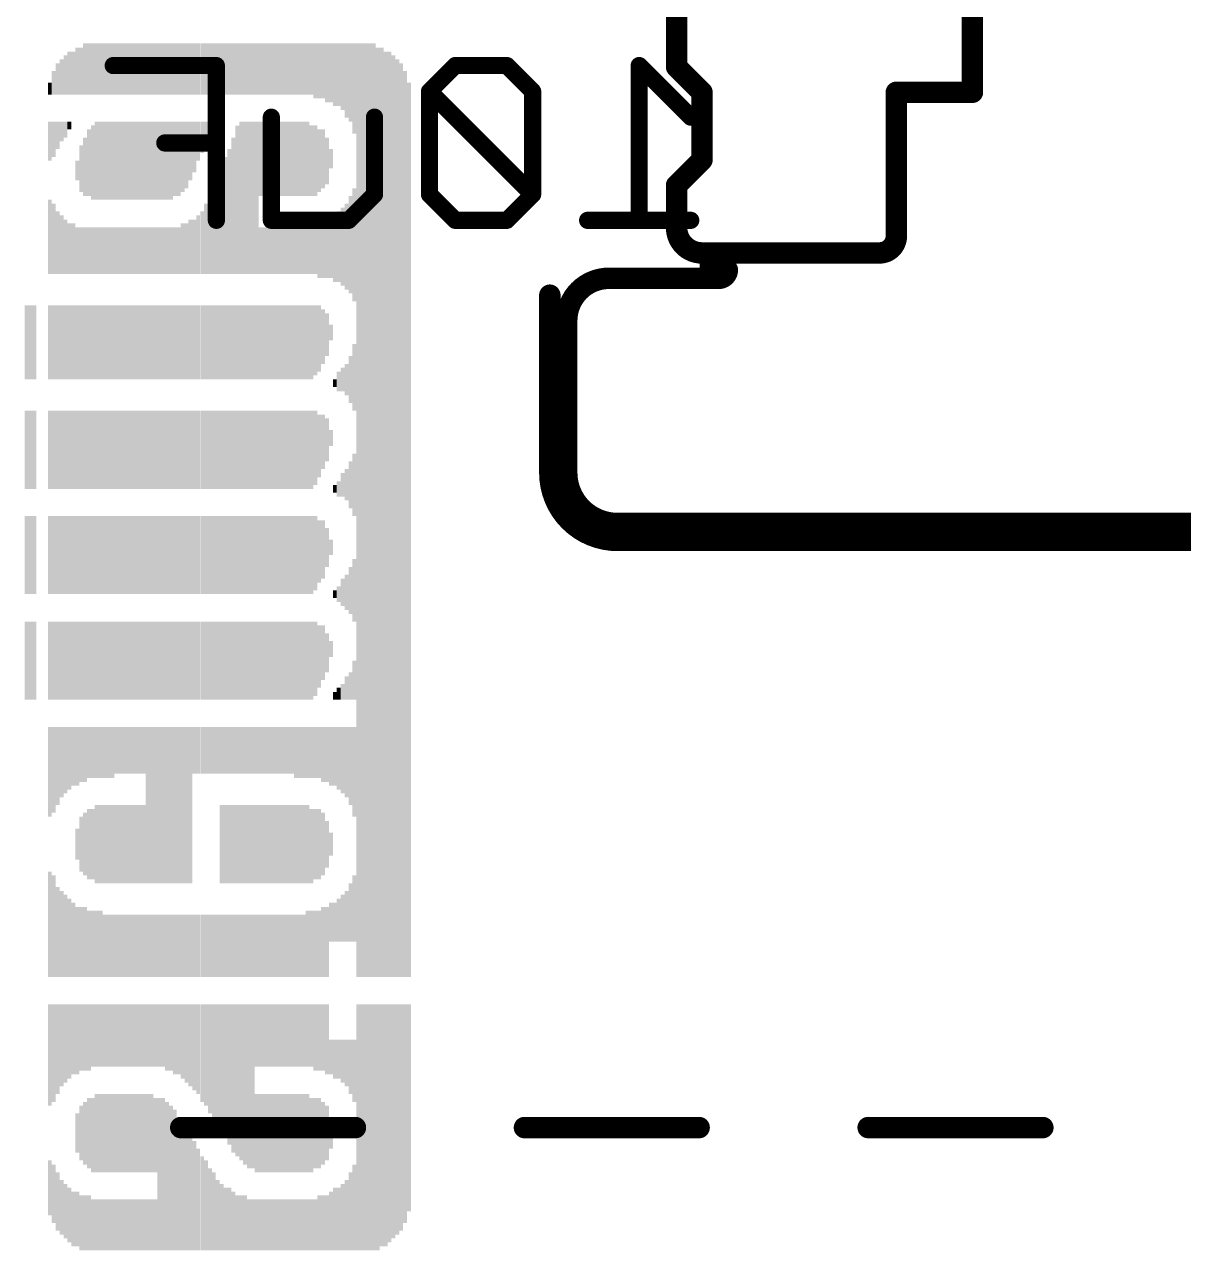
# Model space of a CAD drawing. Extents: x -13.8 to 41.3, y -8.1 to 33.8.
# Drawn here: x 6.99 to 13.85, y 1.57 to 8.81 of the extents above; entities that cross this region are included whole.
import ezdxf

# ---------------------------------------------------------------- set-up
doc = ezdxf.new("R2010")
doc.units = 0
for name, color, linetype in [('21', 40, 'CONTINUOUS'), ('22', 6, 'CONTINUOUS'), ('28', 253, 'CONTINUOUS'), ('52', 253, 'CONTINUOUS')]:
    doc.layers.add(name, color=color, linetype=linetype)

# ---------------------------------------------------------------- blocks, each defined once
blk = doc.blocks.new('RECT')
blk.add_solid([(-0.5, -0.5), (0.5, -0.5), (-0.5, 0.5), (0.5, 0.5)])

msp = doc.modelspace()

# ---------------------------------------------------------------- linework, layer by layer
at = {"layer": '21', "const_width": 0.127}
for points in [[(8.9505, 2.292), (7.9172, 2.292)], [(10.9838, 2.292), (9.9505, 2.292)], [(13.0172, 2.292), (11.9838, 2.292)]]:
    msp.add_lwpolyline(points, dxfattribs=at)
at = {"layer": '21', "const_width": 0.0635}
for points in [[(7.9172, 2.3238, 1), (7.9172, 2.2603)], [(8.9505, 2.2603, 1), (8.9505, 2.3238)], [(9.9505, 2.3238, 1), (9.9505, 2.2603)], [(10.9838, 2.2603, 1), (10.9838, 2.3238)], [(11.9838, 2.3238, 1), (11.9838, 2.2603)], [(13.0172, 2.2603, 1), (13.0172, 2.3238)]]:
    msp.add_lwpolyline(points, format="xyb", dxfattribs=at)
at = {"layer": '22'}
for points, const_width in [([(10.1323, 7.214, 1), (10.0687, 7.214)], 0.0635), ([(10.1323, 6.164, 1), (10.0687, 6.164)], 0.0635), ([(10.0687, 6.164, 1), (10.1323, 6.164)], 0.0635), ([(10.1005, 6.164, 0.4142), (10.5005, 5.764)], 0.127), ([(10.5005, 5.7957, 1), (10.5005, 5.7323)], 0.0635), ([(10.5005, 5.7323, 1), (10.5005, 5.7957)], 0.0635)]:
    msp.add_lwpolyline(points, format="xyb", dxfattribs=dict(at, const_width=const_width))
at = {"layer": '22', "const_width": 0.127}
for points in [[(10.1005, 6.164), (10.1005, 7.214)], [(26.7005, 5.764), (10.5005, 5.764)]]:
    msp.add_lwpolyline(points, dxfattribs=at)
at = {"layer": '28', "const_width": 0.1016}
for points in [[(8.1277, 8.572), (7.5176, 8.572)], [(8.1277, 7.6568), (8.1277, 8.572)], [(9.5412, 8.572), (9.3886, 8.4195)], [(9.8462, 8.572), (9.5412, 8.572)], [(9.9988, 8.4195), (9.8462, 8.572)], [(10.9343, 8.2669), (10.6292, 8.572)], [(10.6292, 8.572), (10.6292, 7.6568)], [(9.3886, 8.4195), (9.3886, 7.8093)], [(9.9988, 7.8093), (9.3886, 8.4195)], [(9.9988, 7.8093), (9.9988, 8.4195)], [(8.4531, 7.6568), (8.4531, 8.2669)], [(9.0632, 8.2669), (9.0632, 7.8093)], [(8.1277, 8.1144), (7.8227, 8.1144)], [(9.0632, 7.8093), (8.9107, 7.6568)], [(9.3886, 7.8093), (9.5412, 7.6568)], [(9.8462, 7.6568), (9.9988, 7.8093)], [(8.9107, 7.6568), (8.4531, 7.6568)], [(9.5412, 7.6568), (9.8462, 7.6568)], [(10.9343, 7.6568), (10.3242, 7.6568)]]:
    msp.add_lwpolyline(points, dxfattribs=at)
at = {"layer": '28', "const_width": 0.0508}
for points in [[(7.5176, 8.5974, 1), (7.5176, 8.5466)], [(8.1531, 8.572, 1), (8.1023, 8.572)], [(8.1277, 8.5466, 1), (8.1277, 8.5974)], [(9.5412, 8.5974, 1), (9.5412, 8.5466)], [(9.5591, 8.554, 1), (9.5232, 8.5899)], [(9.8642, 8.5899, 1), (9.8283, 8.554)], [(9.8462, 8.5466, 1), (9.8462, 8.5974)], [(10.6546, 8.572, 1), (10.6038, 8.572)], [(10.6472, 8.5899, 1), (10.6113, 8.554)], [(9.414, 8.4195, 1), (9.3632, 8.4195)], [(9.4066, 8.4374, 1), (9.3707, 8.4015)], [(9.3707, 8.4374, 1), (9.4066, 8.4015)], [(10.0242, 8.4195, 1), (9.9734, 8.4195)], [(9.9808, 8.4015, 1), (10.0167, 8.4374)], [(8.4785, 8.2669, 1), (8.4277, 8.2669)], [(9.0886, 8.2669, 1), (9.0378, 8.2669)], [(10.9163, 8.249, 1), (10.9522, 8.2849)], [(7.8227, 8.1398, 1), (7.8227, 8.089)], [(8.1277, 8.089, 1), (8.1277, 8.1398)], [(9.0378, 7.8093, 1), (9.0886, 7.8093)], [(9.0812, 7.7914, 1), (9.0453, 7.8273)], [(9.3632, 7.8093, 1), (9.414, 7.8093)], [(9.4066, 7.8273, 1), (9.3707, 7.7914)], [(9.9734, 7.8093, 1), (10.0242, 7.8093)], [(10.0167, 7.7914, 1), (9.9808, 7.8273)], [(9.9808, 7.7914, 1), (10.0167, 7.8273)], [(8.4531, 7.6822, 1), (8.4531, 7.6314)], [(8.8928, 7.6748, 1), (8.9287, 7.6388)], [(8.9107, 7.6314, 1), (8.9107, 7.6822)], [(9.5412, 7.6822, 1), (9.5412, 7.6314)], [(9.5232, 7.6388, 1), (9.5591, 7.6748)], [(9.8283, 7.6748, 1), (9.8642, 7.6388)], [(9.8462, 7.6314, 1), (9.8462, 7.6822)], [(10.3242, 7.6822, 1), (10.3242, 7.6314)], [(10.9343, 7.6314, 1), (10.9343, 7.6822)], [(8.1023, 7.6568, 1), (8.1531, 7.6568)], [(8.4277, 7.6568, 1), (8.4785, 7.6568)], [(10.6038, 7.6568, 1), (10.6546, 7.6568)]]:
    msp.add_lwpolyline(points, format="xyb", dxfattribs=at)
at = {"layer": '52', "const_width": 0.127}
for points in [[(12.6005, 10.264), (12.6005, 8.414)], [(10.8505, 8.564), (10.8505, 10.114)], [(11.0005, 8.414), (10.8505, 8.564)], [(11.0005, 8.014), (11.0005, 8.414)], [(12.6005, 8.414), (12.1505, 8.414)], [(12.1505, 8.414), (12.1505, 7.564)], [(10.8505, 7.864), (11.0005, 8.014)], [(10.8505, 7.614), (10.8505, 7.864)], [(11.0505, 7.464), (11.0005, 7.464)], [(11.0505, 7.364), (11.0505, 7.464)], [(12.0505, 7.464), (11.0505, 7.464)], [(11.1505, 7.364), (11.0505, 7.364)], [(10.4505, 7.314), (11.1005, 7.314)], [(10.2005, 6.164), (10.2005, 7.064)], [(26.7005, 5.864), (10.5005, 5.864)]]:
    msp.add_lwpolyline(points, dxfattribs=at)
at = {"layer": '52'}
for points, const_width in [([(10.873, 8.5865, 1), (10.828, 8.5415)], 0.0635), ([(10.8187, 8.564, 1), (10.8823, 8.564)], 0.0635), ([(11.0323, 8.414, 1), (10.9688, 8.414)], 0.0635), ([(10.978, 8.3915, 1), (11.023, 8.4365)], 0.0635), ([(12.1505, 8.4458, 1), (12.1505, 8.3822)], 0.0635), ([(12.1823, 8.414, 1), (12.1188, 8.414)], 0.0635), ([(12.5687, 8.414, 1), (12.6323, 8.414)], 0.0635), ([(12.6005, 8.3822, 1), (12.6005, 8.4458)], 0.0635), ([(11.023, 7.9915, 1), (10.978, 8.0365)], 0.0635), ([(10.9688, 8.014, 1), (11.0323, 8.014)], 0.0635), ([(10.8823, 7.864, 1), (10.8187, 7.864)], 0.0635), ([(10.828, 7.8865, 1), (10.873, 7.8415)], 0.0635), ([(10.8823, 7.614, 1), (10.8187, 7.614)], 0.0635), ([(10.8187, 7.614, 1), (10.8823, 7.614)], 0.0635), ([(10.8505, 7.614, 0.4142), (11.0005, 7.464)], 0.127), ([(12.0505, 7.464, 0.4142), (12.1505, 7.564)], 0.127), ([(12.1823, 7.564, 1), (12.1188, 7.564)], 0.0635), ([(12.1188, 7.564, 1), (12.1823, 7.564)], 0.0635), ([(11.0005, 7.4958, 1), (11.0005, 7.4323)], 0.0635), ([(11.0005, 7.4323, 1), (11.0005, 7.4958)], 0.0635), ([(11.0505, 7.4958, 1), (11.0505, 7.4323)], 0.0635), ([(11.0823, 7.464, 1), (11.0188, 7.464)], 0.0635), ([(11.0505, 7.4323, 1), (11.0505, 7.4958)], 0.0635), ([(12.0505, 7.4958, 1), (12.0505, 7.4323)], 0.0635), ([(12.0505, 7.4323, 1), (12.0505, 7.4958)], 0.0635), ([(11.0505, 7.3958, 1), (11.0505, 7.3323)], 0.0635), ([(11.0188, 7.364, 1), (11.0823, 7.364)], 0.0635), ([(11.1005, 7.314, 0.4142), (11.1505, 7.364)], 0.127), ([(11.1823, 7.364, 1), (11.1188, 7.364)], 0.0635), ([(11.1505, 7.3323, 1), (11.1505, 7.3958)], 0.0635), ([(10.4505, 7.314, 0.4142), (10.2005, 7.064)], 0.127), ([(10.4505, 7.3457, 1), (10.4505, 7.2823)], 0.0635), ([(10.4505, 7.2823, 1), (10.4505, 7.3457)], 0.0635), ([(11.1005, 7.3457, 1), (11.1005, 7.2823)], 0.0635), ([(11.1005, 7.2823, 1), (11.1005, 7.3457)], 0.0635), ([(10.2323, 7.064, 1), (10.1687, 7.064)], 0.0635), ([(10.1687, 7.064, 1), (10.2323, 7.064)], 0.0635), ([(10.2323, 6.164, 1), (10.1687, 6.164)], 0.0635), ([(10.1687, 6.164, 1), (10.2323, 6.164)], 0.0635), ([(10.2005, 6.164, 0.4142), (10.5005, 5.864)], 0.127), ([(10.5005, 5.8957, 1), (10.5005, 5.8323)], 0.0635), ([(10.5005, 5.8323, 1), (10.5005, 5.8957)], 0.0635)]:
    msp.add_lwpolyline(points, format="xyb", dxfattribs=dict(at, const_width=const_width))

# ---------------------------------------------------------------- block references
at = {"layer": '22', "rotation": 90}
for p, xscale, yscale in [((7.3509, 8.5516), 0.3023, 0.0231), ((7.374, 8.5516), 0.3023, 0.0231), ((7.397, 8.5516), 0.3023, 0.0229), ((7.42, 8.5516), 0.3023, 0.0231), ((7.4431, 8.5516), 0.3023, 0.0231), ((7.4662, 8.5516), 0.3023, 0.0231), ((7.4893, 8.5516), 0.3023, 0.0231), ((7.5124, 8.5516), 0.3023, 0.0231), ((7.5356, 8.5516), 0.3023, 0.0231), ((7.5587, 8.5516), 0.3023, 0.0231), ((7.5818, 8.5516), 0.3023, 0.0231), ((7.6049, 8.5516), 0.3023, 0.0231), ((7.628, 8.5516), 0.3023, 0.0231), ((7.651, 8.5516), 0.3023, 0.0229), ((7.674, 8.5516), 0.3023, 0.0231), ((7.6971, 8.5516), 0.3023, 0.0231), ((7.7202, 8.5516), 0.3023, 0.0231), ((7.7433, 8.5516), 0.3023, 0.0231), ((7.7664, 8.5516), 0.3023, 0.0231), ((7.7896, 8.5516), 0.3023, 0.0231), ((7.8127, 8.5516), 0.3023, 0.0231), ((7.8358, 8.5516), 0.3023, 0.0231), ((7.8589, 8.5516), 0.3023, 0.0231), ((7.882, 8.5516), 0.3023, 0.0231), ((7.905, 8.5516), 0.3023, 0.0229), ((7.928, 8.5516), 0.3023, 0.0231), ((7.9511, 8.5516), 0.3023, 0.0231), ((7.9742, 8.5516), 0.3023, 0.0231), ((7.9973, 8.5516), 0.3023, 0.0231), ((8.0204, 8.5516), 0.3023, 0.0231), ((8.0436, 8.5516), 0.3023, 0.0231), ((8.0667, 8.5516), 0.3023, 0.0231), ((8.0898, 8.5516), 0.3023, 0.0231), ((8.1129, 8.5516), 0.3023, 0.0231), ((8.136, 8.5516), 0.3023, 0.0231), ((8.159, 8.5516), 0.3023, 0.0229), ((8.182, 8.5516), 0.3023, 0.0231), ((8.2051, 8.5516), 0.3023, 0.0231), ((8.2282, 8.5516), 0.3023, 0.0231), ((8.2513, 8.5516), 0.3023, 0.0231), ((8.2744, 8.5516), 0.3023, 0.0231), ((8.2976, 8.5516), 0.3023, 0.0231), ((8.3207, 8.5516), 0.3023, 0.0231), ((8.3438, 8.5516), 0.3023, 0.0231), ((8.3669, 8.5516), 0.3023, 0.0231), ((8.39, 8.5516), 0.3023, 0.0231), ((8.413, 8.5516), 0.3023, 0.0229), ((8.436, 8.5516), 0.3023, 0.0231), ((8.4591, 8.5516), 0.3023, 0.0231), ((8.4822, 8.5516), 0.3023, 0.0231), ((8.5053, 8.5516), 0.3023, 0.0231), ((8.5284, 8.5516), 0.3023, 0.0231), ((8.5516, 8.5516), 0.3023, 0.0231), ((8.5747, 8.5516), 0.3023, 0.0231), ((8.5978, 8.5516), 0.3023, 0.0231), ((8.6209, 8.5516), 0.3023, 0.0231), ((8.644, 8.5516), 0.3023, 0.0231), ((8.667, 8.5516), 0.3023, 0.0229), ((8.69, 8.5516), 0.3023, 0.0231), ((8.7131, 8.5401), 0.3251, 0.0231), ((8.7362, 8.5401), 0.3251, 0.0231), ((8.7593, 8.5401), 0.3251, 0.0231), ((8.7824, 8.5287), 0.348, 0.0231), ((8.8056, 8.5287), 0.348, 0.0231), ((8.8287, 8.5173), 0.3708, 0.0231), ((8.8518, 8.5173), 0.3708, 0.0231), ((8.8749, 8.5059), 0.3937, 0.0231), ((8.898, 8.483), 0.4394, 0.0231), ((8.921, 8.4716), 0.4623, 0.0229), ((8.944, 8.436), 0.5334, 0.0231), ((8.9671, 5.943), 5.5194, 0.0231), ((8.9902, 5.943), 5.5194, 0.0231), ((9.0133, 5.943), 5.5194, 0.0231), ((9.0364, 5.943), 5.5194, 0.0231), ((9.0596, 5.943), 5.5194, 0.0231), ((7.2353, 8.516), 0.2311, 0.0231), ((7.2584, 8.5274), 0.254, 0.0231), ((7.2816, 8.5274), 0.254, 0.0231), ((7.3047, 8.5389), 0.2769, 0.0231), ((7.3278, 8.5389), 0.2769, 0.0231), ((9.0827, 5.9303), 5.494, 0.0231), ((9.1058, 5.9303), 5.494, 0.0231), ((9.1289, 5.9189), 5.4712, 0.0231), ((9.152, 5.9189), 5.4712, 0.0231), ((9.175, 5.9074), 5.4483, 0.0229), ((7.1891, 8.4931), 0.1854, 0.0231), ((7.2122, 8.5046), 0.2083, 0.0231), ((9.198, 5.896), 5.4254, 0.0231), ((9.2211, 5.8846), 5.4026, 0.0231), ((7.166, 8.4703), 0.1397, 0.0231), ((9.2442, 5.8617), 5.3569, 0.0231), ((7.143, 8.436), 0.0711, 0.0229), ((9.2673, 5.8274), 5.2883, 0.0231), ((7.143, 8.1249), 0.2311, 0.0229), ((7.166, 8.1363), 0.2083, 0.0231), ((7.1891, 8.1591), 0.1626, 0.0231), ((7.2122, 8.182), 0.1168, 0.0231), ((7.2353, 8.1934), 0.094, 0.0231), ((7.2584, 8.2176), 0.0457, 0.0231), ((7.374, 7.9979), 0.3937, 0.0231), ((7.397, 7.9979), 0.4394, 0.0229), ((7.42, 8.0093), 0.4623, 0.0231), ((7.4431, 8.0093), 0.4623, 0.0231), ((7.4662, 8.0093), 0.4623, 0.0231), ((7.4893, 8.0093), 0.4623, 0.0231), ((7.5124, 8.0093), 0.4623, 0.0231), ((7.5356, 8.0093), 0.4623, 0.0231), ((7.5587, 8.0093), 0.4623, 0.0231), ((7.5818, 8.0093), 0.4623, 0.0231), ((7.6049, 8.0093), 0.4623, 0.0231), ((7.628, 8.0093), 0.4623, 0.0231), ((7.651, 8.0093), 0.4623, 0.0229), ((7.674, 8.0093), 0.4623, 0.0231), ((7.6971, 8.0093), 0.4623, 0.0231), ((7.7202, 8.0093), 0.4623, 0.0231), ((7.7433, 8.0093), 0.4623, 0.0231), ((7.7664, 8.0093), 0.4623, 0.0231), ((7.7896, 8.0093), 0.4623, 0.0231), ((7.8127, 8.0093), 0.4623, 0.0231), ((7.8358, 8.0093), 0.4623, 0.0231), ((7.8589, 8.0093), 0.4623, 0.0231), ((7.882, 8.0207), 0.4394, 0.0231), ((7.905, 8.0207), 0.4394, 0.0229), ((7.928, 8.0321), 0.4166, 0.0231), ((7.9511, 8.0436), 0.3937, 0.0231), ((7.9742, 8.0664), 0.348, 0.0231), ((7.9973, 8.0906), 0.2997, 0.0231), ((8.0204, 8.1249), 0.2311, 0.0231), ((8.0436, 8.1477), 0.1854, 0.0231), ((8.0667, 8.182), 0.1168, 0.0231), ((8.0898, 8.2176), 0.0457, 0.0231), ((8.2513, 7.7781), 0.8788, 0.0231), ((8.2744, 7.7896), 0.9017, 0.0231), ((8.2976, 7.7896), 0.9017, 0.0231), ((8.3207, 7.7896), 0.9017, 0.0231), ((8.3438, 7.7896), 0.9017, 0.0231), ((8.3669, 7.7896), 0.9017, 0.0231), ((8.39, 8.0207), 0.4394, 0.0231), ((8.413, 8.0207), 0.4394, 0.0229), ((8.436, 8.0207), 0.4394, 0.0231), ((8.4591, 8.0207), 0.4394, 0.0231), ((8.4822, 8.0207), 0.4394, 0.0231), ((8.5053, 8.0207), 0.4394, 0.0231), ((8.5284, 8.0207), 0.4394, 0.0231), ((8.5516, 8.0207), 0.4394, 0.0231), ((8.5747, 8.0207), 0.4394, 0.0231), ((8.5978, 8.0207), 0.4394, 0.0231), ((8.6209, 8.0207), 0.4394, 0.0231), ((8.644, 8.0207), 0.4394, 0.0231), ((8.667, 8.0207), 0.4394, 0.0229), ((8.69, 8.0093), 0.4166, 0.0231), ((8.7131, 8.0093), 0.4166, 0.0231), ((8.7362, 8.0093), 0.3708, 0.0231), ((8.7593, 8.0207), 0.348, 0.0231), ((7.3509, 7.9737), 0.3454, 0.0231), ((8.2282, 7.7426), 0.8077, 0.0231), ((8.7824, 8.008), 0.2769, 0.0231), ((7.3278, 7.9623), 0.2769, 0.0231), ((8.2051, 7.7083), 0.7391, 0.0231), ((8.8056, 8.0207), 0.1143, 0.0231), ((7.3047, 7.9509), 0.1168, 0.0231), ((8.182, 7.6854), 0.6934, 0.0231), ((8.159, 7.6511), 0.6248, 0.0229), ((8.1129, 7.5927), 0.508, 0.0231), ((8.136, 7.6156), 0.5537, 0.0231), ((8.944, 7.5127), 0.668, 0.0231), ((7.143, 7.5584), 0.4394, 0.0229), ((8.0898, 7.5699), 0.4623, 0.0231), ((8.921, 7.5127), 0.5766, 0.0229), ((7.166, 7.547), 0.4166, 0.0231), ((7.1891, 7.5241), 0.3708, 0.0231), ((7.2122, 7.5127), 0.348, 0.0231), ((8.0204, 7.5127), 0.348, 0.0231), ((8.0436, 7.5241), 0.3708, 0.0231), ((8.0667, 7.547), 0.4166, 0.0231), ((8.8056, 7.5013), 0.3708, 0.0231), ((8.8287, 7.4899), 0.3937, 0.0231), ((8.8518, 7.5013), 0.4166, 0.0231), ((8.8749, 7.5013), 0.4623, 0.0231), ((8.898, 7.5013), 0.508, 0.0231), ((7.2353, 7.5), 0.3226, 0.0231), ((7.2584, 7.4886), 0.2997, 0.0231), ((7.2816, 7.4886), 0.2997, 0.0231), ((7.3047, 7.4771), 0.2769, 0.0231), ((7.3278, 7.4771), 0.2769, 0.0231), ((7.3509, 7.4771), 0.2769, 0.0231), ((7.374, 7.4771), 0.2769, 0.0231), ((7.397, 7.4771), 0.2769, 0.0229), ((7.42, 7.4771), 0.2769, 0.0231), ((7.4431, 7.4771), 0.2769, 0.0231), ((7.4662, 7.4771), 0.2769, 0.0231), ((7.4893, 7.4771), 0.2769, 0.0231), ((7.5124, 7.4771), 0.2769, 0.0231), ((7.5356, 7.4771), 0.2769, 0.0231), ((7.5587, 7.4771), 0.2769, 0.0231), ((7.5818, 7.4771), 0.2769, 0.0231), ((7.6049, 7.4771), 0.2769, 0.0231), ((7.628, 7.4771), 0.2769, 0.0231), ((7.651, 7.4771), 0.2769, 0.0229), ((7.674, 7.4771), 0.2769, 0.0231), ((7.6971, 7.4771), 0.2769, 0.0231), ((7.7202, 7.4771), 0.2769, 0.0231), ((7.7433, 7.4771), 0.2769, 0.0231), ((7.7664, 7.4771), 0.2769, 0.0231), ((7.7896, 7.4771), 0.2769, 0.0231), ((7.8127, 7.4771), 0.2769, 0.0231), ((7.8358, 7.4771), 0.2769, 0.0231), ((7.8589, 7.4771), 0.2769, 0.0231), ((7.882, 7.4771), 0.2769, 0.0231), ((7.905, 7.4771), 0.2769, 0.0229), ((7.928, 7.4886), 0.2997, 0.0231), ((7.9511, 7.4886), 0.2997, 0.0231), ((7.9742, 7.5), 0.3226, 0.0231), ((7.9973, 7.5), 0.3226, 0.0231), ((8.39, 7.4771), 0.2769, 0.0231), ((8.413, 7.4771), 0.2769, 0.0229), ((8.436, 7.4771), 0.2769, 0.0231), ((8.4591, 7.4771), 0.2769, 0.0231), ((8.4822, 7.4771), 0.2769, 0.0231), ((8.5053, 7.4771), 0.2769, 0.0231), ((8.5284, 7.4771), 0.2769, 0.0231), ((8.5516, 7.4771), 0.2769, 0.0231), ((8.5747, 7.4771), 0.2769, 0.0231), ((8.5978, 7.4771), 0.2769, 0.0231), ((8.6209, 7.4771), 0.2769, 0.0231), ((8.644, 7.4886), 0.2997, 0.0231), ((8.667, 7.4886), 0.2997, 0.0229), ((8.69, 7.4886), 0.2997, 0.0231), ((8.7131, 7.4886), 0.2997, 0.0231), ((8.7362, 7.4771), 0.3226, 0.0231), ((8.7593, 7.4886), 0.3454, 0.0231), ((8.7824, 7.4886), 0.3454, 0.0231), ((7.0044, 6.9349), 0.4369, 0.0231), ((7.0276, 6.9349), 0.4369, 0.0231), ((7.0507, 6.9349), 0.4369, 0.0231), ((7.143, 6.9349), 0.4369, 0.0229), ((7.166, 6.9349), 0.4369, 0.0231), ((7.1891, 6.9349), 0.4369, 0.0231), ((7.2122, 6.9349), 0.4369, 0.0231), ((7.2353, 6.9349), 0.4369, 0.0231), ((7.2584, 6.9349), 0.4369, 0.0231), ((7.2816, 6.9349), 0.4369, 0.0231), ((7.3047, 6.9349), 0.4369, 0.0231), ((7.3278, 6.9349), 0.4369, 0.0231), ((7.3509, 6.9349), 0.4369, 0.0231), ((7.374, 6.9349), 0.4369, 0.0231), ((7.397, 6.9349), 0.4369, 0.0229), ((7.42, 6.9349), 0.4369, 0.0231), ((7.4431, 6.9349), 0.4369, 0.0231), ((7.4662, 6.9349), 0.4369, 0.0231), ((7.4893, 6.9349), 0.4369, 0.0231), ((7.5124, 6.9349), 0.4369, 0.0231), ((7.5356, 6.9349), 0.4369, 0.0231), ((7.5587, 6.9349), 0.4369, 0.0231), ((7.5818, 6.9349), 0.4369, 0.0231), ((7.6049, 6.9349), 0.4369, 0.0231), ((7.628, 6.9349), 0.4369, 0.0231), ((7.651, 6.9349), 0.4369, 0.0229), ((7.674, 6.9349), 0.4369, 0.0231), ((7.6971, 6.9349), 0.4369, 0.0231), ((7.7202, 6.9349), 0.4369, 0.0231), ((7.7433, 6.9349), 0.4369, 0.0231), ((7.7664, 6.9349), 0.4369, 0.0231), ((7.7896, 6.9349), 0.4369, 0.0231), ((7.8127, 6.9349), 0.4369, 0.0231), ((7.8358, 6.9349), 0.4369, 0.0231), ((7.8589, 6.9349), 0.4369, 0.0231), ((7.882, 6.9349), 0.4369, 0.0231), ((7.905, 6.9349), 0.4369, 0.0229), ((7.928, 6.9349), 0.4369, 0.0231), ((7.9511, 6.9349), 0.4369, 0.0231), ((7.9742, 6.9349), 0.4369, 0.0231), ((7.9973, 6.9349), 0.4369, 0.0231), ((8.0204, 6.9349), 0.4369, 0.0231), ((8.0436, 6.9349), 0.4369, 0.0231), ((8.0667, 6.9349), 0.4369, 0.0231), ((8.0898, 6.9349), 0.4369, 0.0231), ((8.1129, 6.9349), 0.4369, 0.0231), ((8.136, 6.9349), 0.4369, 0.0231), ((8.159, 6.9349), 0.4369, 0.0229), ((8.182, 6.9349), 0.4369, 0.0231), ((8.2051, 6.9349), 0.4369, 0.0231), ((8.2282, 6.9349), 0.4369, 0.0231), ((8.2513, 6.9349), 0.4369, 0.0231), ((8.2744, 6.9349), 0.4369, 0.0231), ((8.2976, 6.9349), 0.4369, 0.0231), ((8.3207, 6.9349), 0.4369, 0.0231), ((8.3438, 6.9349), 0.4369, 0.0231), ((8.3669, 6.9349), 0.4369, 0.0231), ((8.39, 6.9349), 0.4369, 0.0231), ((8.413, 6.9349), 0.4369, 0.0229), ((8.436, 6.9349), 0.4369, 0.0231), ((8.4591, 6.9349), 0.4369, 0.0231), ((8.4822, 6.9349), 0.4369, 0.0231), ((8.5053, 6.9349), 0.4369, 0.0231), ((8.5284, 6.9349), 0.4369, 0.0231), ((8.5516, 6.9349), 0.4369, 0.0231), ((8.5747, 6.9349), 0.4369, 0.0231), ((8.5978, 6.9349), 0.4369, 0.0231), ((8.6209, 6.9349), 0.4369, 0.0231), ((8.644, 6.9349), 0.4369, 0.0231), ((8.667, 6.9349), 0.4369, 0.0229), ((8.69, 6.9349), 0.4369, 0.0231), ((8.7131, 6.9463), 0.414, 0.0231), ((8.7362, 6.9577), 0.3912, 0.0231), ((8.7593, 6.9691), 0.3226, 0.0231), ((8.7824, 6.9806), 0.254, 0.0231), ((8.8056, 6.9933), 0.0914, 0.0231), ((8.944, 6.7279), 0.3937, 0.0231), ((8.921, 6.7152), 0.2769, 0.0229), ((8.8518, 6.7037), 0.1168, 0.0231), ((8.8749, 6.7152), 0.1397, 0.0231), ((8.898, 6.7152), 0.1854, 0.0231), ((8.8287, 6.6936), 0.0457, 0.0231), ((7.0044, 6.2999), 0.4623, 0.0231), ((7.0276, 6.2999), 0.4623, 0.0231), ((7.0507, 6.2999), 0.4623, 0.0231), ((7.143, 6.2999), 0.4623, 0.0229), ((7.166, 6.2999), 0.4623, 0.0231), ((7.1891, 6.2999), 0.4623, 0.0231), ((7.2122, 6.2999), 0.4623, 0.0231), ((7.2353, 6.2999), 0.4623, 0.0231), ((7.2584, 6.2999), 0.4623, 0.0231), ((7.2816, 6.2999), 0.4623, 0.0231), ((7.3047, 6.2999), 0.4623, 0.0231), ((7.3278, 6.2999), 0.4623, 0.0231), ((7.3509, 6.2999), 0.4623, 0.0231), ((7.374, 6.2999), 0.4623, 0.0231), ((7.397, 6.2999), 0.4623, 0.0229), ((7.42, 6.2999), 0.4623, 0.0231), ((7.4431, 6.2999), 0.4623, 0.0231), ((7.4662, 6.2999), 0.4623, 0.0231), ((7.4893, 6.2999), 0.4623, 0.0231), ((7.5124, 6.2999), 0.4623, 0.0231), ((7.5356, 6.2999), 0.4623, 0.0231), ((7.5587, 6.2999), 0.4623, 0.0231), ((7.5818, 6.2999), 0.4623, 0.0231), ((7.6049, 6.2999), 0.4623, 0.0231), ((7.628, 6.2999), 0.4623, 0.0231), ((7.651, 6.2999), 0.4623, 0.0229), ((7.674, 6.2999), 0.4623, 0.0231), ((7.6971, 6.2999), 0.4623, 0.0231), ((7.7202, 6.2999), 0.4623, 0.0231), ((7.7433, 6.2999), 0.4623, 0.0231), ((7.7664, 6.2999), 0.4623, 0.0231), ((7.7896, 6.2999), 0.4623, 0.0231), ((7.8127, 6.2999), 0.4623, 0.0231), ((7.8358, 6.2999), 0.4623, 0.0231), ((7.8589, 6.2999), 0.4623, 0.0231), ((7.882, 6.2999), 0.4623, 0.0231), ((7.905, 6.2999), 0.4623, 0.0229), ((7.928, 6.2999), 0.4623, 0.0231), ((7.9511, 6.2999), 0.4623, 0.0231), ((7.9742, 6.2999), 0.4623, 0.0231), ((7.9973, 6.2999), 0.4623, 0.0231), ((8.0204, 6.2999), 0.4623, 0.0231), ((8.0436, 6.2999), 0.4623, 0.0231), ((8.0667, 6.2999), 0.4623, 0.0231), ((8.0898, 6.2999), 0.4623, 0.0231), ((8.1129, 6.2999), 0.4623, 0.0231), ((8.136, 6.2999), 0.4623, 0.0231), ((8.159, 6.2999), 0.4623, 0.0229), ((8.182, 6.2999), 0.4623, 0.0231), ((8.2051, 6.2999), 0.4623, 0.0231), ((8.2282, 6.2999), 0.4623, 0.0231), ((8.2513, 6.2999), 0.4623, 0.0231), ((8.2744, 6.2999), 0.4623, 0.0231), ((8.2976, 6.2999), 0.4623, 0.0231), ((8.3207, 6.2999), 0.4623, 0.0231), ((8.3438, 6.2999), 0.4623, 0.0231), ((8.3669, 6.2999), 0.4623, 0.0231), ((8.39, 6.2999), 0.4623, 0.0231), ((8.413, 6.2999), 0.4623, 0.0229), ((8.436, 6.2999), 0.4623, 0.0231), ((8.4591, 6.2999), 0.4623, 0.0231), ((8.4822, 6.2999), 0.4623, 0.0231), ((8.5053, 6.2999), 0.4623, 0.0231), ((8.5284, 6.2999), 0.4623, 0.0231), ((8.5516, 6.2999), 0.4623, 0.0231), ((8.5747, 6.2999), 0.4623, 0.0231), ((8.5978, 6.2999), 0.4623, 0.0231), ((8.6209, 6.2999), 0.4623, 0.0231), ((8.644, 6.2999), 0.4623, 0.0231), ((8.667, 6.2999), 0.4623, 0.0229), ((8.69, 6.2999), 0.4623, 0.0231), ((8.7131, 6.3113), 0.4394, 0.0231), ((8.7362, 6.3227), 0.3708, 0.0231), ((8.7593, 6.3468), 0.3226, 0.0231), ((8.7824, 6.3583), 0.254, 0.0231), ((8.8056, 6.3697), 0.094, 0.0231), ((8.944, 6.0929), 0.3683, 0.0231), ((8.8749, 6.0929), 0.1397, 0.0231), ((8.898, 6.0929), 0.1854, 0.0231), ((8.921, 6.0929), 0.2769, 0.0229), ((8.8287, 6.0687), 0.0457, 0.0231), ((8.8518, 6.0687), 0.0914, 0.0231), ((7.0044, 5.6776), 0.4623, 0.0231), ((7.0276, 5.6776), 0.4623, 0.0231), ((7.0507, 5.6776), 0.4623, 0.0231), ((7.143, 5.6776), 0.4623, 0.0229), ((7.166, 5.6776), 0.4623, 0.0231), ((7.1891, 5.6776), 0.4623, 0.0231), ((7.2122, 5.6776), 0.4623, 0.0231), ((7.2353, 5.6776), 0.4623, 0.0231), ((7.2584, 5.6776), 0.4623, 0.0231), ((7.2816, 5.6776), 0.4623, 0.0231), ((7.3047, 5.6776), 0.4623, 0.0231), ((7.3278, 5.6776), 0.4623, 0.0231), ((7.3509, 5.6776), 0.4623, 0.0231), ((7.374, 5.6776), 0.4623, 0.0231), ((7.397, 5.6776), 0.4623, 0.0229), ((7.42, 5.6776), 0.4623, 0.0231), ((7.4431, 5.6776), 0.4623, 0.0231), ((7.4662, 5.6776), 0.4623, 0.0231), ((7.4893, 5.6776), 0.4623, 0.0231), ((7.5124, 5.6776), 0.4623, 0.0231), ((7.5356, 5.6776), 0.4623, 0.0231), ((7.5587, 5.6776), 0.4623, 0.0231), ((7.5818, 5.6776), 0.4623, 0.0231), ((7.6049, 5.6776), 0.4623, 0.0231), ((7.628, 5.6776), 0.4623, 0.0231), ((7.651, 5.6776), 0.4623, 0.0229), ((7.674, 5.6776), 0.4623, 0.0231), ((7.6971, 5.6776), 0.4623, 0.0231), ((7.7202, 5.6776), 0.4623, 0.0231), ((7.7433, 5.6776), 0.4623, 0.0231), ((7.7664, 5.6776), 0.4623, 0.0231), ((7.7896, 5.6776), 0.4623, 0.0231), ((7.8127, 5.6776), 0.4623, 0.0231), ((7.8358, 5.6776), 0.4623, 0.0231), ((7.8589, 5.6776), 0.4623, 0.0231), ((7.882, 5.6776), 0.4623, 0.0231), ((7.905, 5.6776), 0.4623, 0.0229), ((7.928, 5.6776), 0.4623, 0.0231), ((7.9511, 5.6776), 0.4623, 0.0231), ((7.9742, 5.6776), 0.4623, 0.0231), ((7.9973, 5.6776), 0.4623, 0.0231), ((8.0204, 5.6776), 0.4623, 0.0231), ((8.0436, 5.6776), 0.4623, 0.0231), ((8.0667, 5.6776), 0.4623, 0.0231), ((8.0898, 5.6776), 0.4623, 0.0231), ((8.1129, 5.6776), 0.4623, 0.0231), ((8.136, 5.6776), 0.4623, 0.0231), ((8.159, 5.6776), 0.4623, 0.0229), ((8.182, 5.6776), 0.4623, 0.0231), ((8.2051, 5.6776), 0.4623, 0.0231), ((8.2282, 5.6776), 0.4623, 0.0231), ((8.2513, 5.6776), 0.4623, 0.0231), ((8.2744, 5.6776), 0.4623, 0.0231), ((8.2976, 5.6776), 0.4623, 0.0231), ((8.3207, 5.6776), 0.4623, 0.0231), ((8.3438, 5.6776), 0.4623, 0.0231), ((8.3669, 5.6776), 0.4623, 0.0231), ((8.39, 5.6776), 0.4623, 0.0231), ((8.413, 5.6776), 0.4623, 0.0229), ((8.436, 5.6776), 0.4623, 0.0231), ((8.4591, 5.6776), 0.4623, 0.0231), ((8.4822, 5.6776), 0.4623, 0.0231), ((8.5053, 5.6776), 0.4623, 0.0231), ((8.5284, 5.6776), 0.4623, 0.0231), ((8.5516, 5.6776), 0.4623, 0.0231), ((8.5747, 5.6776), 0.4623, 0.0231), ((8.5978, 5.6776), 0.4623, 0.0231), ((8.6209, 5.6776), 0.4623, 0.0231), ((8.644, 5.6776), 0.4623, 0.0231), ((8.667, 5.6776), 0.4623, 0.0229), ((8.69, 5.6776), 0.4623, 0.0231), ((8.7131, 5.689), 0.4394, 0.0231), ((8.7362, 5.6992), 0.3683, 0.0231), ((8.7593, 5.7106), 0.3454, 0.0231), ((8.7824, 5.722), 0.2311, 0.0231), ((8.8056, 5.7233), 0.0914, 0.0231), ((8.944, 5.4693), 0.3708, 0.0231), ((8.921, 5.468), 0.2769, 0.0229), ((8.8749, 5.4566), 0.1626, 0.0231), ((8.898, 5.4566), 0.2083, 0.0231), ((8.8287, 5.4464), 0.0457, 0.0231), ((8.8518, 5.4464), 0.0914, 0.0231), ((7.0044, 5.0527), 0.4623, 0.0231), ((7.0276, 5.0527), 0.4623, 0.0231), ((7.0507, 5.0527), 0.4623, 0.0231), ((7.143, 5.0527), 0.4623, 0.0229), ((7.166, 5.0527), 0.4623, 0.0231), ((7.1891, 5.0527), 0.4623, 0.0231), ((7.2122, 5.0527), 0.4623, 0.0231), ((7.2353, 5.0527), 0.4623, 0.0231), ((7.2584, 5.0527), 0.4623, 0.0231), ((7.2816, 5.0527), 0.4623, 0.0231), ((7.3047, 5.0527), 0.4623, 0.0231), ((7.3278, 5.0527), 0.4623, 0.0231), ((7.3509, 5.0527), 0.4623, 0.0231), ((7.374, 5.0527), 0.4623, 0.0231), ((7.397, 5.0527), 0.4623, 0.0229), ((7.42, 5.0527), 0.4623, 0.0231), ((7.4431, 5.0527), 0.4623, 0.0231), ((7.4662, 5.0527), 0.4623, 0.0231), ((7.4893, 5.0527), 0.4623, 0.0231), ((7.5124, 5.0527), 0.4623, 0.0231), ((7.5356, 5.0527), 0.4623, 0.0231), ((7.5587, 5.0527), 0.4623, 0.0231), ((7.5818, 5.0527), 0.4623, 0.0231), ((7.6049, 5.0527), 0.4623, 0.0231), ((7.628, 5.0527), 0.4623, 0.0231), ((7.651, 5.0527), 0.4623, 0.0229), ((7.674, 5.0527), 0.4623, 0.0231), ((7.6971, 5.0527), 0.4623, 0.0231), ((7.7202, 5.0527), 0.4623, 0.0231), ((7.7433, 5.0527), 0.4623, 0.0231), ((7.7664, 5.0527), 0.4623, 0.0231), ((7.7896, 5.0527), 0.4623, 0.0231), ((7.8127, 5.0527), 0.4623, 0.0231), ((7.8358, 5.0527), 0.4623, 0.0231), ((7.8589, 5.0527), 0.4623, 0.0231), ((7.882, 5.0527), 0.4623, 0.0231), ((7.905, 5.0527), 0.4623, 0.0229), ((7.928, 5.0527), 0.4623, 0.0231), ((7.9511, 5.0527), 0.4623, 0.0231), ((7.9742, 5.0527), 0.4623, 0.0231), ((7.9973, 5.0527), 0.4623, 0.0231), ((8.0204, 5.0527), 0.4623, 0.0231), ((8.0436, 5.0527), 0.4623, 0.0231), ((8.0667, 5.0527), 0.4623, 0.0231), ((8.0898, 5.0527), 0.4623, 0.0231), ((8.1129, 5.0527), 0.4623, 0.0231), ((8.136, 5.0527), 0.4623, 0.0231), ((8.159, 5.0527), 0.4623, 0.0229), ((8.182, 5.0527), 0.4623, 0.0231), ((8.2051, 5.0527), 0.4623, 0.0231), ((8.2282, 5.0527), 0.4623, 0.0231), ((8.2513, 5.0527), 0.4623, 0.0231), ((8.2744, 5.0527), 0.4623, 0.0231), ((8.2976, 5.0527), 0.4623, 0.0231), ((8.3207, 5.0527), 0.4623, 0.0231), ((8.3438, 5.0527), 0.4623, 0.0231), ((8.3669, 5.0527), 0.4623, 0.0231), ((8.39, 5.0527), 0.4623, 0.0231), ((8.413, 5.0527), 0.4623, 0.0229), ((8.436, 5.0527), 0.4623, 0.0231), ((8.4591, 5.0527), 0.4623, 0.0231), ((8.4822, 5.0527), 0.4623, 0.0231), ((8.5053, 5.0527), 0.4623, 0.0231), ((8.5284, 5.0527), 0.4623, 0.0231), ((8.5516, 5.0527), 0.4623, 0.0231), ((8.5747, 5.0527), 0.4623, 0.0231), ((8.5978, 5.0527), 0.4623, 0.0231), ((8.6209, 5.0527), 0.4623, 0.0231), ((8.644, 5.0527), 0.4623, 0.0231), ((8.667, 5.0527), 0.4623, 0.0229), ((8.69, 5.0527), 0.4623, 0.0231), ((8.7131, 5.0642), 0.4394, 0.0231), ((8.7362, 5.0769), 0.3683, 0.0231), ((8.7593, 5.0997), 0.3226, 0.0231), ((8.7824, 5.0997), 0.2311, 0.0231), ((8.8056, 5.1226), 0.094, 0.0231), ((8.944, 4.9371), 0.2311, 0.0231), ((8.898, 4.8914), 0.1397, 0.0231), ((8.921, 4.9029), 0.1626, 0.0229), ((8.8287, 4.8444), 0.0457, 0.0231), ((8.8518, 4.8571), 0.0711, 0.0231), ((8.8749, 4.8686), 0.094, 0.0231), ((7.143, 4.3961), 0.5309, 0.0229), ((7.166, 4.4076), 0.508, 0.0231), ((7.1891, 4.4304), 0.4623, 0.0231), ((7.2122, 4.4533), 0.4166, 0.0231), ((7.2353, 4.4647), 0.3937, 0.0231), ((7.2584, 4.4761), 0.3708, 0.0231), ((7.2816, 4.4876), 0.348, 0.0231), ((7.3047, 4.4876), 0.348, 0.0231), ((7.3278, 4.499), 0.3251, 0.0231), ((7.3509, 4.499), 0.3251, 0.0231), ((7.374, 4.5104), 0.3023, 0.0231), ((7.397, 4.5104), 0.3023, 0.0229), ((7.42, 4.5104), 0.3023, 0.0231), ((7.4431, 4.5104), 0.3023, 0.0231), ((7.4662, 4.5104), 0.3023, 0.0231), ((7.4893, 4.5104), 0.3023, 0.0231), ((7.5124, 4.5104), 0.3023, 0.0231), ((7.5356, 4.5231), 0.2769, 0.0231), ((7.5587, 4.5231), 0.2769, 0.0231), ((7.5818, 4.5231), 0.2769, 0.0231), ((7.6049, 4.5231), 0.2769, 0.0231), ((7.628, 4.5231), 0.2769, 0.0231), ((7.651, 4.5231), 0.2769, 0.0229), ((7.674, 4.5231), 0.2769, 0.0231), ((7.6971, 4.5231), 0.2769, 0.0231), ((7.7202, 4.1993), 0.9246, 0.0231), ((7.7433, 4.1993), 0.9246, 0.0231), ((7.7664, 4.1993), 0.9246, 0.0231), ((7.7896, 4.1993), 0.9246, 0.0231), ((7.8127, 4.1993), 0.9246, 0.0231), ((7.8358, 4.1993), 0.9246, 0.0231), ((7.8589, 4.1993), 0.9246, 0.0231), ((7.882, 4.1993), 0.9246, 0.0231), ((7.905, 4.1993), 0.9246, 0.0229), ((7.928, 4.1993), 0.9246, 0.0231), ((7.9511, 4.1993), 0.9246, 0.0231), ((7.9742, 4.1993), 0.9246, 0.0231), ((7.9973, 4.5231), 0.2769, 0.0231), ((8.0204, 4.5231), 0.2769, 0.0231), ((8.0436, 4.5231), 0.2769, 0.0231), ((8.0667, 4.5231), 0.2769, 0.0231), ((8.0898, 4.5231), 0.2769, 0.0231), ((8.1129, 4.5231), 0.2769, 0.0231), ((8.136, 4.5231), 0.2769, 0.0231), ((8.159, 4.5231), 0.2769, 0.0229), ((8.182, 4.5231), 0.2769, 0.0231), ((8.2051, 4.5231), 0.2769, 0.0231), ((8.2282, 4.5231), 0.2769, 0.0231), ((8.2513, 4.5231), 0.2769, 0.0231), ((8.2744, 4.5231), 0.2769, 0.0231), ((8.2976, 4.5231), 0.2769, 0.0231), ((8.3207, 4.5231), 0.2769, 0.0231), ((8.3438, 4.5231), 0.2769, 0.0231), ((8.3669, 4.5231), 0.2769, 0.0231), ((8.39, 4.5231), 0.2769, 0.0231), ((8.413, 4.5231), 0.2769, 0.0229), ((8.436, 4.5231), 0.2769, 0.0231), ((8.4591, 4.5231), 0.2769, 0.0231), ((8.4822, 4.5231), 0.2769, 0.0231), ((8.5053, 4.5231), 0.2769, 0.0231), ((8.5284, 4.5231), 0.2769, 0.0231), ((8.5516, 4.5231), 0.2769, 0.0231), ((8.5747, 4.5231), 0.2769, 0.0231), ((8.5978, 4.5104), 0.3023, 0.0231), ((8.6209, 4.5104), 0.3023, 0.0231), ((8.644, 4.5104), 0.3023, 0.0231), ((8.667, 4.5104), 0.3023, 0.0229), ((8.69, 4.5104), 0.3023, 0.0231), ((8.7131, 4.5104), 0.3023, 0.0231), ((8.7362, 4.5104), 0.3023, 0.0231), ((8.7593, 4.499), 0.3251, 0.0231), ((8.7824, 4.499), 0.3251, 0.0231), ((8.8056, 4.4876), 0.348, 0.0231), ((8.8287, 4.4876), 0.348, 0.0231), ((8.8518, 4.4761), 0.3708, 0.0231), ((8.8749, 4.4647), 0.3937, 0.0231), ((8.898, 4.4533), 0.4166, 0.0231), ((8.921, 4.4304), 0.4623, 0.0229), ((8.944, 4.3961), 0.5309, 0.0231), ((7.3509, 3.9681), 0.3708, 0.0231), ((7.374, 3.9681), 0.4166, 0.0231), ((7.397, 3.9681), 0.4166, 0.0229), ((7.42, 3.9681), 0.4623, 0.0231), ((7.4431, 3.9681), 0.4623, 0.0231), ((7.4662, 3.9681), 0.4623, 0.0231), ((7.4893, 3.9681), 0.4623, 0.0231), ((7.5124, 3.9681), 0.4623, 0.0231), ((7.5356, 3.9681), 0.4623, 0.0231), ((7.5587, 3.9681), 0.4623, 0.0231), ((7.5818, 3.9681), 0.4623, 0.0231), ((7.6049, 3.9681), 0.4623, 0.0231), ((7.628, 3.9681), 0.4623, 0.0231), ((7.651, 3.9681), 0.4623, 0.0229), ((7.674, 3.9681), 0.4623, 0.0231), ((7.6971, 3.9681), 0.4623, 0.0231), ((8.159, 3.9681), 0.4623, 0.0229), ((8.182, 3.9681), 0.4623, 0.0231), ((8.2051, 3.9681), 0.4623, 0.0231), ((8.2282, 3.9681), 0.4623, 0.0231), ((8.2513, 3.9681), 0.4623, 0.0231), ((8.2744, 3.9681), 0.4623, 0.0231), ((8.2976, 3.9681), 0.4623, 0.0231), ((8.3207, 3.9681), 0.4623, 0.0231), ((8.3438, 3.9681), 0.4623, 0.0231), ((8.3669, 3.9681), 0.4623, 0.0231), ((8.39, 3.9681), 0.4623, 0.0231), ((8.413, 3.9681), 0.4623, 0.0229), ((8.436, 3.9681), 0.4623, 0.0231), ((8.4591, 3.9681), 0.4623, 0.0231), ((8.4822, 3.9681), 0.4623, 0.0231), ((8.5053, 3.9681), 0.4623, 0.0231), ((8.5284, 3.9681), 0.4623, 0.0231), ((8.5516, 3.9681), 0.4623, 0.0231), ((8.5747, 3.9681), 0.4623, 0.0231), ((8.5978, 3.9681), 0.4623, 0.0231), ((8.6209, 3.9681), 0.4623, 0.0231), ((8.644, 3.9681), 0.4623, 0.0231), ((8.667, 3.9681), 0.4623, 0.0229), ((8.69, 3.9567), 0.4394, 0.0231), ((8.7131, 3.9681), 0.4166, 0.0231), ((8.7362, 3.9681), 0.4166, 0.0231), ((8.7593, 3.9681), 0.3708, 0.0231), ((7.3278, 3.9681), 0.3251, 0.0231), ((8.7824, 3.9669), 0.2769, 0.0231), ((7.3047, 3.9681), 0.1829, 0.0231), ((8.8056, 3.9681), 0.1372, 0.0231), ((7.143, 3.4944), 0.6223, 0.0229), ((7.166, 3.483), 0.5994, 0.0231), ((8.944, 3.5871), 0.3912, 0.0231), ((7.1891, 3.4487), 0.5309, 0.0231), ((8.921, 3.5643), 0.3454, 0.0229), ((7.2122, 3.4373), 0.508, 0.0231), ((7.2353, 3.4259), 0.4851, 0.0231), ((7.2584, 3.4144), 0.4623, 0.0231), ((8.8518, 3.5186), 0.254, 0.0231), ((8.8749, 3.53), 0.2769, 0.0231), ((8.898, 3.5414), 0.2997, 0.0231), ((7.2816, 3.403), 0.4394, 0.0231), ((7.3047, 3.3903), 0.414, 0.0231), ((7.3278, 3.3903), 0.414, 0.0231), ((7.3509, 3.3903), 0.414, 0.0231), ((7.374, 3.3789), 0.3912, 0.0231), ((7.397, 3.3789), 0.3912, 0.0229), ((7.42, 3.3789), 0.3912, 0.0231), ((7.4431, 3.3789), 0.3912, 0.0231), ((8.667, 3.3789), 0.3912, 0.0229), ((8.69, 3.3789), 0.3912, 0.0231), ((8.7131, 3.3789), 0.3912, 0.0231), ((8.7362, 3.3789), 0.3912, 0.0231), ((8.7593, 3.3903), 0.414, 0.0231), ((8.7824, 3.3903), 0.414, 0.0231), ((8.8056, 3.5071), 0.2311, 0.0231), ((8.8287, 3.5071), 0.2311, 0.0231), ((7.4662, 3.3674), 0.3683, 0.0231), ((7.4893, 3.3674), 0.3683, 0.0231), ((7.5124, 3.3674), 0.3683, 0.0231), ((7.5356, 3.3674), 0.3683, 0.0231), ((7.5587, 3.3674), 0.3683, 0.0231), ((7.5818, 3.3674), 0.3683, 0.0231), ((7.6049, 3.3674), 0.3683, 0.0231), ((7.628, 3.3674), 0.3683, 0.0231), ((7.651, 3.3674), 0.3683, 0.0229), ((7.674, 3.3674), 0.3683, 0.0231), ((7.6971, 3.3674), 0.3683, 0.0231), ((7.7202, 3.3674), 0.3683, 0.0231), ((7.7433, 3.3674), 0.3683, 0.0231), ((7.7664, 3.3674), 0.3683, 0.0231), ((7.7896, 3.3674), 0.3683, 0.0231), ((7.8127, 3.3674), 0.3683, 0.0231), ((7.8358, 3.3674), 0.3683, 0.0231), ((7.8589, 3.3674), 0.3683, 0.0231), ((7.882, 3.3674), 0.3683, 0.0231), ((7.905, 3.3674), 0.3683, 0.0229), ((7.928, 3.3674), 0.3683, 0.0231), ((7.9511, 3.3674), 0.3683, 0.0231), ((7.9742, 3.3674), 0.3683, 0.0231), ((7.9973, 3.3674), 0.3683, 0.0231), ((8.0204, 3.3674), 0.3683, 0.0231), ((8.0436, 3.3674), 0.3683, 0.0231), ((8.0667, 3.3674), 0.3683, 0.0231), ((8.0898, 3.3674), 0.3683, 0.0231), ((8.1129, 3.3674), 0.3683, 0.0231), ((8.136, 3.3674), 0.3683, 0.0231), ((8.159, 3.3674), 0.3683, 0.0229), ((8.182, 3.3674), 0.3683, 0.0231), ((8.2051, 3.3674), 0.3683, 0.0231), ((8.2282, 3.3674), 0.3683, 0.0231), ((8.2513, 3.3674), 0.3683, 0.0231), ((8.2744, 3.3674), 0.3683, 0.0231), ((8.2976, 3.3674), 0.3683, 0.0231), ((8.3207, 3.3674), 0.3683, 0.0231), ((8.3438, 3.3674), 0.3683, 0.0231), ((8.3669, 3.3674), 0.3683, 0.0231), ((8.39, 3.3674), 0.3683, 0.0231), ((8.413, 3.3674), 0.3683, 0.0229), ((8.436, 3.3674), 0.3683, 0.0231), ((8.4591, 3.3674), 0.3683, 0.0231), ((8.4822, 3.3674), 0.3683, 0.0231), ((8.5053, 3.3674), 0.3683, 0.0231), ((8.5284, 3.3674), 0.3683, 0.0231), ((8.5516, 3.3674), 0.3683, 0.0231), ((8.5747, 3.3674), 0.3683, 0.0231), ((8.5978, 3.3674), 0.3683, 0.0231), ((8.6209, 3.3674), 0.3683, 0.0231), ((8.644, 3.3674), 0.3683, 0.0231), ((7.143, 2.721), 0.5994, 0.0229), ((7.166, 2.7324), 0.5766, 0.0231), ((7.1891, 2.7553), 0.5309, 0.0231), ((7.2122, 2.7782), 0.4851, 0.0231), ((7.2353, 2.7896), 0.4623, 0.0231), ((7.2584, 2.801), 0.4394, 0.0231), ((7.2816, 2.8137), 0.414, 0.0231), ((7.3047, 2.8137), 0.414, 0.0231), ((7.3278, 2.8251), 0.3912, 0.0231), ((7.3509, 2.8251), 0.3912, 0.0231), ((7.374, 2.8251), 0.3912, 0.0231), ((7.397, 2.8366), 0.3683, 0.0229), ((7.42, 2.8366), 0.3683, 0.0231), ((7.4431, 2.8366), 0.3683, 0.0231), ((7.4662, 2.8366), 0.3683, 0.0231), ((7.4893, 2.8366), 0.3683, 0.0231), ((7.5124, 2.8366), 0.3683, 0.0231), ((7.5356, 2.8366), 0.3683, 0.0231), ((7.5587, 2.8366), 0.3683, 0.0231), ((7.5818, 2.8366), 0.3683, 0.0231), ((7.6049, 2.8366), 0.3683, 0.0231), ((7.628, 2.8366), 0.3683, 0.0231), ((7.651, 2.8366), 0.3683, 0.0229), ((7.674, 2.8366), 0.3683, 0.0231), ((7.6971, 2.8366), 0.3683, 0.0231), ((7.7202, 2.8366), 0.3683, 0.0231), ((7.7433, 2.8366), 0.3683, 0.0231), ((7.7664, 2.8366), 0.3683, 0.0231), ((7.7896, 2.8366), 0.3683, 0.0231), ((7.8127, 2.8366), 0.3683, 0.0231), ((7.8358, 2.8251), 0.3912, 0.0231), ((7.8589, 2.8251), 0.3912, 0.0231), ((7.882, 2.8137), 0.414, 0.0231), ((7.905, 2.8137), 0.414, 0.0229), ((7.928, 2.801), 0.4394, 0.0231), ((7.9511, 2.7896), 0.4623, 0.0231), ((7.9742, 2.7782), 0.4851, 0.0231), ((7.9973, 2.7667), 0.508, 0.0231), ((8.0204, 2.7553), 0.5309, 0.0231), ((8.0436, 2.7324), 0.5766, 0.0231), ((8.0667, 2.721), 0.5994, 0.0231), ((8.0898, 2.6981), 0.6452, 0.0231), ((8.1129, 2.674), 0.6934, 0.0231), ((8.136, 2.6626), 0.7163, 0.0231), ((8.159, 2.6397), 0.762, 0.0229), ((8.182, 2.6283), 0.7849, 0.0231), ((8.2051, 2.6054), 0.8306, 0.0231), ((8.2282, 2.5826), 0.8763, 0.0231), ((8.2513, 2.5711), 0.8992, 0.0231), ((8.2744, 2.5597), 0.922, 0.0231), ((8.2976, 2.547), 0.9474, 0.0231), ((8.3207, 2.5356), 0.9703, 0.0231), ((8.3438, 2.5356), 0.9703, 0.0231), ((8.3669, 2.8366), 0.3683, 0.0231), ((8.39, 2.8366), 0.3683, 0.0231), ((8.413, 2.8366), 0.3683, 0.0229), ((8.436, 2.8366), 0.3683, 0.0231), ((8.4591, 2.8366), 0.3683, 0.0231), ((8.4822, 2.8366), 0.3683, 0.0231), ((8.5053, 2.8366), 0.3683, 0.0231), ((8.5284, 2.8366), 0.3683, 0.0231), ((8.5516, 2.8366), 0.3683, 0.0231), ((8.5747, 2.8366), 0.3683, 0.0231), ((8.5978, 2.8366), 0.3683, 0.0231), ((8.6209, 2.8366), 0.3683, 0.0231), ((8.644, 2.8366), 0.3683, 0.0231), ((8.667, 2.8366), 0.3683, 0.0229), ((8.69, 2.8366), 0.3683, 0.0231), ((8.7131, 2.8251), 0.3912, 0.0231), ((8.7362, 2.8251), 0.3912, 0.0231), ((8.7593, 2.8251), 0.3912, 0.0231), ((8.7824, 2.8137), 0.414, 0.0231), ((8.9671, 2.293), 1.4554, 0.0231), ((8.9902, 2.293), 1.4554, 0.0231), ((9.0133, 2.293), 1.4554, 0.0231), ((9.0364, 2.293), 1.4554, 0.0231), ((9.0596, 2.293), 1.4554, 0.0231), ((9.0827, 2.293), 1.4554, 0.0231), ((9.1058, 2.3057), 1.43, 0.0231), ((9.1289, 2.3057), 1.43, 0.0231), ((9.152, 2.3171), 1.4072, 0.0231), ((9.175, 2.3286), 1.3843, 0.0229), ((9.198, 2.34), 1.3614, 0.0231), ((9.2211, 2.3514), 1.3386, 0.0231), ((9.2442, 2.3743), 1.2929, 0.0231), ((9.2673, 2.4086), 1.2243, 0.0231), ((8.8056, 2.7096), 0.2057, 0.0231), ((8.8287, 2.6969), 0.2311, 0.0231), ((8.8518, 2.6969), 0.2311, 0.0231), ((8.8749, 2.6854), 0.254, 0.0231), ((8.898, 2.674), 0.2769, 0.0231), ((8.921, 2.6512), 0.3226, 0.0229), ((8.944, 2.6283), 0.3683, 0.0231), ((7.374, 2.2587), 0.4166, 0.0231), ((7.397, 2.2473), 0.4394, 0.0229), ((7.42, 2.2587), 0.4623, 0.0231), ((7.4431, 2.2587), 0.4623, 0.0231), ((7.4662, 2.2587), 0.4623, 0.0231), ((7.4893, 2.2587), 0.4623, 0.0231), ((7.5124, 2.2587), 0.4623, 0.0231), ((7.5356, 2.2587), 0.4623, 0.0231), ((7.5587, 2.2587), 0.4623, 0.0231), ((7.5818, 2.2587), 0.4623, 0.0231), ((7.6049, 2.2587), 0.4623, 0.0231), ((7.628, 2.2587), 0.4623, 0.0231), ((7.651, 2.2587), 0.4623, 0.0229), ((7.674, 2.2587), 0.4623, 0.0231), ((7.6971, 2.2587), 0.4623, 0.0231), ((7.7202, 2.2587), 0.4623, 0.0231), ((7.7433, 2.2587), 0.4623, 0.0231), ((7.7664, 2.2473), 0.4394, 0.0231), ((7.7896, 2.0162), 0.9017, 0.0231), ((7.8127, 2.0162), 0.9017, 0.0231), ((8.3669, 2.2587), 0.4623, 0.0231), ((8.39, 2.2587), 0.4623, 0.0231), ((8.413, 2.2587), 0.4623, 0.0229), ((8.436, 2.2587), 0.4623, 0.0231), ((8.4591, 2.2587), 0.4623, 0.0231), ((8.4822, 2.2587), 0.4623, 0.0231), ((8.5053, 2.2587), 0.4623, 0.0231), ((8.5284, 2.2587), 0.4623, 0.0231), ((8.5516, 2.2587), 0.4623, 0.0231), ((8.5747, 2.2587), 0.4623, 0.0231), ((8.5978, 2.2587), 0.4623, 0.0231), ((8.6209, 2.2587), 0.4623, 0.0231), ((8.644, 2.2587), 0.4623, 0.0231), ((8.667, 2.2587), 0.4623, 0.0229), ((8.69, 2.2473), 0.4394, 0.0231), ((8.7131, 2.2587), 0.4166, 0.0231), ((8.7362, 2.2587), 0.4166, 0.0231), ((7.3278, 2.26), 0.3226, 0.0231), ((7.3509, 2.2587), 0.3708, 0.0231), ((7.8358, 2.0047), 0.8788, 0.0231), ((7.8589, 1.9933), 0.856, 0.0231), ((7.882, 1.9819), 0.8331, 0.0231), ((8.7593, 2.2587), 0.3708, 0.0231), ((8.7824, 2.26), 0.3226, 0.0231), ((7.3047, 2.26), 0.2311, 0.0231), ((7.905, 1.959), 0.7874, 0.0229), ((8.8056, 2.26), 0.1854, 0.0231), ((7.928, 1.9349), 0.7391, 0.0231), ((7.9511, 1.9234), 0.7163, 0.0231), ((7.9742, 1.9006), 0.6706, 0.0231), ((7.9973, 1.8892), 0.6477, 0.0231), ((8.0204, 1.8663), 0.602, 0.0231), ((8.0436, 1.8434), 0.5563, 0.0231), ((7.143, 1.9361), 0.3251, 0.0229), ((7.166, 1.9006), 0.3454, 0.0231), ((8.0667, 1.832), 0.5334, 0.0231), ((8.0898, 1.8079), 0.4851, 0.0231), ((8.944, 1.8193), 0.508, 0.0231), ((7.1891, 1.8549), 0.3454, 0.0231), ((7.2122, 1.8206), 0.3226, 0.0231), ((7.2353, 1.7977), 0.3226, 0.0231), ((8.1129, 1.7964), 0.4623, 0.0231), ((8.136, 1.7736), 0.4166, 0.0231), ((8.159, 1.7622), 0.3937, 0.0229), ((8.8749, 1.7622), 0.3937, 0.0231), ((8.898, 1.7736), 0.4166, 0.0231), ((8.921, 1.7964), 0.4623, 0.0229), ((7.2584, 1.7749), 0.3226, 0.0231), ((7.2816, 1.752), 0.3226, 0.0231), ((7.3047, 1.752), 0.3226, 0.0231), ((7.3278, 1.7279), 0.3251, 0.0231), ((7.3509, 1.7279), 0.3251, 0.0231), ((7.374, 1.7279), 0.3251, 0.0231), ((8.182, 1.7507), 0.3708, 0.0231), ((8.2051, 1.7507), 0.3708, 0.0231), ((8.2282, 1.7393), 0.348, 0.0231), ((8.2513, 1.7279), 0.3251, 0.0231), ((8.2744, 1.7279), 0.3251, 0.0231), ((8.2976, 1.7279), 0.3251, 0.0231), ((8.7362, 1.7279), 0.3251, 0.0231), ((8.7593, 1.7279), 0.3251, 0.0231), ((8.7824, 1.7279), 0.3251, 0.0231), ((8.8056, 1.7393), 0.348, 0.0231), ((8.8287, 1.7507), 0.3708, 0.0231), ((8.8518, 1.7507), 0.3708, 0.0231), ((7.397, 1.7164), 0.3023, 0.0229), ((7.42, 1.7164), 0.3023, 0.0231), ((7.4431, 1.7164), 0.3023, 0.0231), ((7.4662, 1.7164), 0.3023, 0.0231), ((7.4893, 1.7164), 0.3023, 0.0231), ((7.5124, 1.7164), 0.3023, 0.0231), ((7.5356, 1.7164), 0.3023, 0.0231), ((7.5587, 1.7164), 0.3023, 0.0231), ((7.5818, 1.7164), 0.3023, 0.0231), ((7.6049, 1.7164), 0.3023, 0.0231), ((7.628, 1.7164), 0.3023, 0.0231), ((7.651, 1.7164), 0.3023, 0.0229), ((7.674, 1.7164), 0.3023, 0.0231), ((7.6971, 1.7164), 0.3023, 0.0231), ((7.7202, 1.7164), 0.3023, 0.0231), ((7.7433, 1.7164), 0.3023, 0.0231), ((7.7664, 1.7164), 0.3023, 0.0231), ((8.3207, 1.7164), 0.3023, 0.0231), ((8.3438, 1.7164), 0.3023, 0.0231), ((8.3669, 1.7164), 0.3023, 0.0231), ((8.39, 1.7164), 0.3023, 0.0231), ((8.413, 1.7164), 0.3023, 0.0229), ((8.436, 1.7164), 0.3023, 0.0231), ((8.4591, 1.7164), 0.3023, 0.0231), ((8.4822, 1.7164), 0.3023, 0.0231), ((8.5053, 1.7164), 0.3023, 0.0231), ((8.5284, 1.7164), 0.3023, 0.0231), ((8.5516, 1.7164), 0.3023, 0.0231), ((8.5747, 1.7164), 0.3023, 0.0231), ((8.5978, 1.7164), 0.3023, 0.0231), ((8.6209, 1.7164), 0.3023, 0.0231), ((8.644, 1.7164), 0.3023, 0.0231), ((8.667, 1.7164), 0.3023, 0.0229), ((8.69, 1.7164), 0.3023, 0.0231), ((8.7131, 1.7164), 0.3023, 0.0231)]:
    msp.add_blockref('RECT', p, dxfattribs=dict(at, xscale=xscale, yscale=yscale))

doc.saveas('drawing.dxf')
